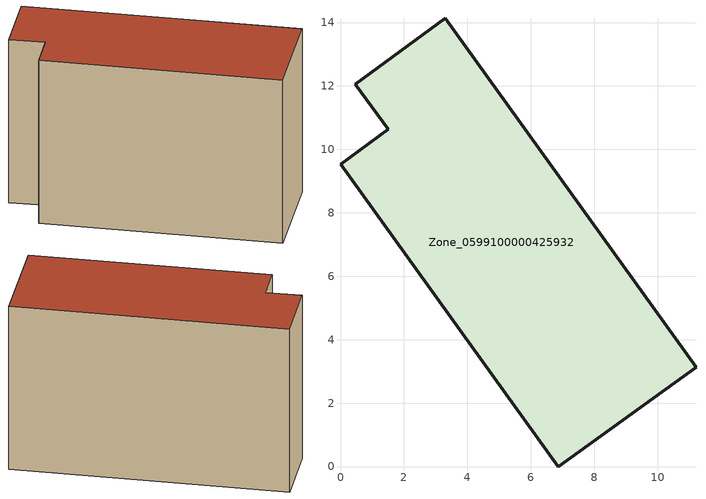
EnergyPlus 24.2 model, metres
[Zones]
Zone_0599100000425932
 floor ground (C_G): 11.21,3.13 6.87,0 0,9.54 1.51,10.63 0.46,12.06 3.3,14.13 z0
 wall outside (C_F): 6.87,0 11.21,3.13 3.3,14.13 0.46,12.06 1.51,10.63 0,9.54 6.87,0 z0:8.7
 roof outside (C_R): 0,9.54 6.87,0 11.21,3.13 3.3,14.13 0.46,12.06 1.51,10.63 z8.7
[BUILDING]
Pand.0599100000425932: North Axis=0; Terrain=City; Loads Convergence Tolerance Value=0.04; Temperature Convergence Tolerance Value=0.4; Solar Distribution=FullExterior; Maximum Number of Warmup Days=25; Minimum Number of Warmup Days=1
[Site:Location]
Rotterdam.The.Hague.AP_ZH_NLD Design_Conditions: Latitude=51.96; Longitude=4.45; Time Zone=1; Elevation=-4.5
[SITE:GROUNDTEMPERATURE:BUILDINGSURFACE]
18, 18, 18, 18, 18, 18, 18, 18, 18, 18, 18, 18
[MATERIAL] Thermal Absorptance=0.9; Solar Absorptance=0.7; Visible Absorptance=0.7
Name | Roughness | Thickness | Conductivity | Density | Specific Heat
G.TI.2006-2014 | MediumSmooth | 0.15 | 0.06 | 540 | 1210
F.TI.2006-2014 | Rough | 0.3 | 0.12 | 1920 | 840
R.TI.2006-2014 | MediumRough | 0.2 | 0.08 | 1500 | 1000
[CONSTRUCTION]
C_G: G.TI.2006-2014
C_F: F.TI.2006-2014
C_R: R.TI.2006-2014
[ZONE]
Zone_0599100000425932: Type=1; Multiplier=1; Ceiling Height=Autocalculate; Volume=Autocalculate; Floor Area=autocalculate; Part of Total Floor Area=Yes
[ZONEINFILTRATION:DESIGNFLOWRATE]
Infil_Zone_0599100000425932: Zone or ZoneList or Space or SpaceList=Zone_0599100000425932; Schedule=AlwaysOn; Design Flow Rate Calculation Method=Flow/Area; Flow Rate per Floor Area=0.0015; Constant Term Coefficient=1; Temperature Term Coefficient=0; Velocity Term Coefficient=0; Velocity Squared Term Coefficient=0
[HVACTEMPLATE:ZONE:IDEALLOADSAIRSYSTEM]
Zone_0599100000425932: Maximum Heating Supply Air Temperature=50; Minimum Cooling Supply Air Temperature=13; Maximum Heating Supply Air Humidity Ratio=0.0156; Minimum Cooling Supply Air Humidity Ratio=0.0077; Heating Limit=NoLimit; Cooling Limit=NoLimit; Dehumidification Control Type=ConstantSensibleHeatRatio; Cooling Sensible Heat Ratio=0.7; Dehumidification Setpoint=60; Humidification Control Type=None; Humidification Setpoint=30; Outdoor Air Method=None; Outdoor Air Flow Rate per Person=0.00944; Outdoor Air Flow Rate per Zone Floor Area=0; Outdoor Air Flow Rate per Zone=0; Demand Controlled Ventilation Type=None; Outdoor Air Economizer Type=NoEconomizer; Heat Recovery Type=None; Sensible Heat Recovery Effectiveness=0.7; Latent Heat Recovery Effectiveness=0.65
[ZONECONTROL:THERMOSTAT]
ThermostatControl_Zone_0599100000425932: Zone or ZoneList=Zone_0599100000425932; Control Type Schedule=DualSetpointControlType; Control 1=Thermostat_Zone_0599100000425932; Temperature Difference Between Cutout And Setpoint=0
[THERMOSTATSETPOINT:DUALSETPOINT]
Thermostat_Zone_0599100000425932: Heating Setpoint Temperature Schedule=HeatingSetpoint_Zone_0599100000425932; Cooling Setpoint Temperature Schedule=CoolingSetpoint_Zone_0599100000425932
[SCHEDULE:COMPACT]
HeatingSetpoint_Zone_0599100000425932: Through: 12/31, For: AllDays, Until: 24:00, 21
CoolingSetpoint_Zone_0599100000425932: Through: 12/31, For: AllDays, Until: 24:00, 24
DualSetpointControlType: Through: 12/31, For: AllDays, Until: 24:00, 4
AlwaysOn: Through: 12/31, For: AllDays, Until: 24:00, 1
